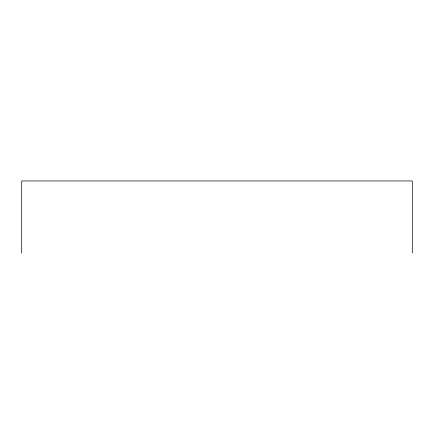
<?xml version="1.0" encoding="UTF-8"?>
<svg xmlns="http://www.w3.org/2000/svg" width="434" height="434" viewBox="0 0 434 434"><rect width="100%" height="100%" fill="white"/><g stroke="black" fill="none" stroke-linecap="round" stroke-linejoin="round"><path stroke-width="0.65" d="M412.3 253.038L412.3 180.962L21.7 180.962L21.7 253.038"/></g></svg>
